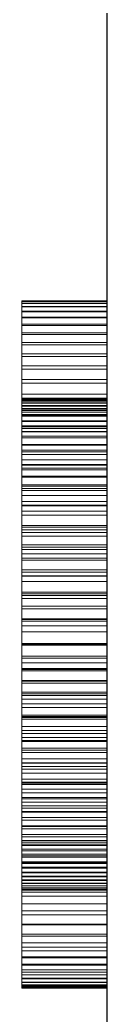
# Paper-space layout '01_三视图' of a CAD drawing. Header units: millimetres. Extents: x 8 to 450, y 8 to 289.
# Drawn here: x 177.12 to 177.25, y 112.185 to 113.694 of the extents above; entities that cross this region are included whole.
import ezdxf

# ---------------------------------------------------------------- set-up
doc = ezdxf.new("R2010")
doc.units = ezdxf.units.MM
doc.linetypes.add('WP_HIDDEN', pattern=[2.3, 1.5, -0.8])
doc.layers.add('HIDDEN', color=7, linetype='WP_HIDDEN', lineweight=13)
doc.layers.add('VISIBLE', color=7, linetype='CONTINUOUS', lineweight=25)

psp = doc.layouts.new('01_三视图')

# ---------------------------------------------------------------- linework, layer by layer
at = {"layer": 'HIDDEN'}
for points in [[(177.25, 113.268), (177.12, 113.268)], [(177.12, 113.268), (177.12, 113.2671)], [(177.12, 113.267), (177.12, 113.268)], [(177.25, 113.268), (177.25, 113.2671)], [(177.25, 113.267), (177.25, 113.268)], [(177.25, 113.2671), (177.12, 113.2671)], [(177.12, 113.2671), (177.12, 113.2641)], [(177.25, 113.267), (177.12, 113.267)], [(177.12, 113.2639), (177.12, 113.267)], [(177.25, 113.2641), (177.12, 113.2641)], [(177.12, 113.2641), (177.12, 113.2591)], [(177.25, 113.2639), (177.12, 113.2639)], [(177.12, 113.2586), (177.12, 113.2639)], [(177.25, 113.2591), (177.12, 113.2591)], [(177.12, 113.2591), (177.12, 113.2522)], [(177.25, 113.2586), (177.12, 113.2586)], [(177.12, 113.2513), (177.12, 113.2586)], [(177.25, 113.2522), (177.12, 113.2522)], [(177.12, 113.2522), (177.12, 113.2432)], [(177.25, 113.2671), (177.25, 113.2641)], [(177.25, 113.2639), (177.25, 113.267)], [(177.25, 113.2641), (177.25, 113.2591)], [(177.25, 113.2586), (177.25, 113.2639)], [(177.25, 113.2591), (177.25, 113.2522)], [(177.25, 113.2513), (177.25, 113.2586)], [(177.25, 113.2522), (177.25, 113.2432)], [(177.25, 113.2513), (177.12, 113.2513)], [(177.12, 113.2419), (177.12, 113.2513)], [(177.25, 113.2432), (177.12, 113.2432)], [(177.12, 113.2432), (177.12, 113.2323)], [(177.25, 113.2419), (177.12, 113.2419)], [(177.12, 113.2304), (177.12, 113.2419)], [(177.25, 113.2419), (177.25, 113.2513)], [(177.25, 113.2432), (177.25, 113.2323)], [(177.25, 113.2304), (177.25, 113.2419)], [(177.25, 113.2323), (177.12, 113.2323)], [(177.12, 113.2323), (177.12, 113.2194)], [(177.25, 113.2304), (177.12, 113.2304)], [(177.12, 113.2168), (177.12, 113.2304)], [(177.25, 113.2323), (177.25, 113.2194)], [(177.25, 113.2168), (177.25, 113.2304)], [(177.25, 113.2194), (177.12, 113.2194)], [(177.12, 113.2194), (177.12, 113.2045)], [(177.25, 113.2168), (177.12, 113.2168)], [(177.12, 113.2011), (177.12, 113.2168)], [(177.25, 113.2194), (177.25, 113.2045)], [(177.25, 113.2011), (177.25, 113.2168)], [(177.25, 113.2045), (177.12, 113.2045)], [(177.12, 113.2045), (177.12, 113.1877)], [(177.25, 113.2011), (177.12, 113.2011)], [(177.12, 113.1835), (177.12, 113.2011)], [(177.25, 113.2045), (177.25, 113.1877)], [(177.25, 113.1835), (177.25, 113.2011)], [(177.25, 113.1877), (177.12, 113.1877)], [(177.12, 113.1877), (177.12, 113.1691)], [(177.25, 113.1835), (177.12, 113.1835)], [(177.12, 113.1642), (177.12, 113.1835)], [(177.25, 113.1877), (177.25, 113.1691)], [(177.25, 113.1642), (177.25, 113.1835)], [(177.25, 113.1691), (177.12, 113.1691)], [(177.12, 113.1691), (177.12, 113.1487)], [(177.25, 113.1642), (177.12, 113.1642)], [(177.12, 113.1431), (177.12, 113.1642)], [(177.25, 113.1691), (177.25, 113.1487)], [(177.25, 113.1431), (177.25, 113.1642)], [(177.25, 113.1487), (177.12, 113.1487)], [(177.12, 113.1487), (177.12, 113.1265)], [(177.25, 113.1487), (177.25, 113.1265)], [(177.25, 113.1431), (177.12, 113.1431)], [(177.12, 113.1203), (177.12, 113.1431)], [(177.25, 113.1203), (177.25, 113.1431)], [(177.25, 113.1265), (177.12, 113.1265)], [(177.12, 113.1265), (177.12, 113.1025)], [(177.12, 113.0957), (177.12, 113.1203)], [(177.25, 113.1203), (177.12, 113.1203)], [(177.12, 113.1186), (177.12, 113.1193)], [(177.12, 113.1193), (177.12, 113.1189)], [(177.25, 113.1193), (177.12, 113.1193)], [(177.12, 113.1189), (177.12, 113.1177)], [(177.25, 113.1189), (177.12, 113.1189)], [(177.12, 113.1165), (177.12, 113.1186)], [(177.25, 113.1186), (177.12, 113.1186)], [(177.12, 113.1177), (177.12, 113.1156)], [(177.25, 113.1177), (177.12, 113.1177)], [(177.12, 113.113), (177.12, 113.1165)], [(177.25, 113.1165), (177.12, 113.1165)], [(177.25, 113.1265), (177.25, 113.1025)], [(177.25, 113.0957), (177.25, 113.1203)], [(177.25, 113.1186), (177.25, 113.1193)], [(177.25, 113.1193), (177.25, 113.1189)], [(177.25, 113.1189), (177.25, 113.1177)], [(177.25, 113.1165), (177.25, 113.1186)], [(177.25, 113.1177), (177.25, 113.1156)], [(177.25, 113.113), (177.25, 113.1165)], [(177.12, 113.1156), (177.12, 113.1127)], [(177.25, 113.1156), (177.12, 113.1156)], [(177.12, 113.1081), (177.12, 113.113)], [(177.25, 113.113), (177.12, 113.113)], [(177.12, 113.1127), (177.12, 113.109)], [(177.25, 113.1127), (177.12, 113.1127)], [(177.12, 113.109), (177.12, 113.1045)], [(177.25, 113.109), (177.12, 113.109)], [(177.12, 113.1017), (177.12, 113.1081)], [(177.25, 113.1081), (177.12, 113.1081)], [(177.12, 113.1045), (177.12, 113.0992)], [(177.25, 113.1045), (177.12, 113.1045)], [(177.25, 113.1025), (177.12, 113.1025)], [(177.12, 113.1025), (177.12, 113.0767)], [(177.12, 113.094), (177.12, 113.1017)], [(177.25, 113.1017), (177.12, 113.1017)], [(177.25, 113.1156), (177.25, 113.1127)], [(177.25, 113.1081), (177.25, 113.113)], [(177.25, 113.1127), (177.25, 113.109)], [(177.25, 113.109), (177.25, 113.1045)], [(177.25, 113.1017), (177.25, 113.1081)], [(177.25, 113.1045), (177.25, 113.0992)], [(177.25, 113.1025), (177.25, 113.0767)], [(177.25, 113.094), (177.25, 113.1017)], [(177.12, 113.0992), (177.12, 113.093)], [(177.25, 113.0992), (177.12, 113.0992)], [(177.12, 113.0694), (177.12, 113.0957)], [(177.25, 113.0957), (177.12, 113.0957)], [(177.12, 113.0849), (177.12, 113.094)], [(177.25, 113.094), (177.12, 113.094)], [(177.12, 113.093), (177.12, 113.086)], [(177.25, 113.093), (177.12, 113.093)], [(177.12, 113.086), (177.12, 113.0782)], [(177.25, 113.086), (177.12, 113.086)], [(177.25, 113.0992), (177.25, 113.093)], [(177.25, 113.0694), (177.25, 113.0957)], [(177.25, 113.0849), (177.25, 113.094)], [(177.25, 113.093), (177.25, 113.086)], [(177.25, 113.086), (177.25, 113.0782)], [(177.12, 113.0743), (177.12, 113.0849)], [(177.25, 113.0849), (177.12, 113.0849)], [(177.12, 113.0782), (177.12, 113.0696)], [(177.25, 113.0782), (177.12, 113.0782)], [(177.25, 113.0767), (177.12, 113.0767)], [(177.12, 113.0767), (177.12, 113.0491)], [(177.12, 113.0624), (177.12, 113.0743)], [(177.25, 113.0743), (177.12, 113.0743)], [(177.25, 113.0743), (177.25, 113.0849)], [(177.25, 113.0782), (177.25, 113.0696)], [(177.25, 113.0767), (177.25, 113.0491)], [(177.25, 113.0624), (177.25, 113.0743)], [(177.12, 113.0696), (177.12, 113.0601)], [(177.25, 113.0696), (177.12, 113.0696)], [(177.12, 113.0413), (177.12, 113.0694)], [(177.25, 113.0694), (177.12, 113.0694)], [(177.12, 113.0492), (177.12, 113.0624)], [(177.25, 113.0624), (177.12, 113.0624)], [(177.12, 113.0601), (177.12, 113.0499)], [(177.25, 113.0601), (177.12, 113.0601)], [(177.25, 113.0696), (177.25, 113.0601)], [(177.25, 113.0413), (177.25, 113.0694)], [(177.25, 113.0492), (177.25, 113.0624)], [(177.25, 113.0601), (177.25, 113.0499)], [(177.12, 113.0499), (177.12, 113.0388)], [(177.25, 113.0499), (177.12, 113.0499)], [(177.12, 113.0347), (177.12, 113.0492)], [(177.25, 113.0492), (177.12, 113.0492)], [(177.25, 113.0491), (177.12, 113.0491)], [(177.12, 113.0491), (177.12, 113.0197)], [(177.12, 113.0115), (177.12, 113.0413)], [(177.25, 113.0413), (177.12, 113.0413)], [(177.25, 113.0499), (177.25, 113.0388)], [(177.25, 113.0347), (177.25, 113.0492)], [(177.25, 113.0491), (177.25, 113.0197)], [(177.25, 113.0115), (177.25, 113.0413)], [(177.12, 113.0388), (177.12, 113.0268)], [(177.25, 113.0388), (177.12, 113.0388)], [(177.12, 113.0189), (177.12, 113.0347)], [(177.25, 113.0347), (177.12, 113.0347)], [(177.12, 113.0268), (177.12, 113.0141)], [(177.25, 113.0268), (177.12, 113.0268)], [(177.25, 113.0388), (177.25, 113.0268)], [(177.25, 113.0189), (177.25, 113.0347)], [(177.25, 113.0268), (177.25, 113.0141)], [(177.25, 113.0197), (177.12, 113.0197)], [(177.12, 113.0197), (177.12, 112.9889)], [(177.12, 113.0018), (177.12, 113.0189)], [(177.25, 113.0189), (177.12, 113.0189)], [(177.12, 113.0141), (177.12, 113.0007)], [(177.25, 113.0141), (177.12, 113.0141)], [(177.12, 112.9805), (177.12, 113.0115)], [(177.25, 113.0115), (177.12, 113.0115)], [(177.25, 113.0197), (177.25, 112.9889)], [(177.25, 113.0018), (177.25, 113.0189)], [(177.25, 113.0141), (177.25, 113.0007)], [(177.25, 112.9805), (177.25, 113.0115)], [(177.12, 112.9834), (177.12, 113.0018)], [(177.25, 113.0018), (177.12, 113.0018)], [(177.12, 113.0007), (177.12, 112.9869)], [(177.25, 113.0007), (177.12, 113.0007)], [(177.25, 112.9834), (177.25, 113.0018)], [(177.25, 113.0007), (177.25, 112.9869)], [(177.25, 112.9889), (177.12, 112.9889)], [(177.12, 112.9889), (177.12, 112.9572)], [(177.12, 112.9869), (177.12, 112.9726)], [(177.25, 112.9869), (177.12, 112.9869)], [(177.12, 112.9637), (177.12, 112.9834)], [(177.25, 112.9834), (177.12, 112.9834)], [(177.12, 112.9489), (177.12, 112.9805)], [(177.25, 112.9805), (177.12, 112.9805)], [(177.25, 112.9889), (177.25, 112.9572)], [(177.25, 112.9869), (177.25, 112.9726)], [(177.25, 112.9637), (177.25, 112.9834)], [(177.25, 112.9489), (177.25, 112.9805)], [(177.12, 112.9726), (177.12, 112.9579)], [(177.25, 112.9726), (177.12, 112.9726)], [(177.25, 112.9726), (177.25, 112.9579)], [(177.12, 112.9427), (177.12, 112.9637)], [(177.25, 112.9637), (177.12, 112.9637)], [(177.12, 112.9579), (177.12, 112.9427)], [(177.25, 112.9579), (177.12, 112.9579)], [(177.25, 112.9572), (177.12, 112.9572)], [(177.12, 112.9572), (177.12, 112.9246)], [(177.25, 112.9427), (177.25, 112.9637)], [(177.25, 112.9579), (177.25, 112.9427)], [(177.25, 112.9572), (177.25, 112.9246)], [(177.12, 112.9168), (177.12, 112.9489)], [(177.25, 112.9489), (177.12, 112.9489)], [(177.12, 112.9207), (177.12, 112.9427)], [(177.12, 112.9427), (177.12, 112.9271)], [(177.25, 112.9427), (177.12, 112.9427)], [(177.25, 112.9427), (177.12, 112.9427)], [(177.25, 112.9168), (177.25, 112.9489)], [(177.25, 112.9207), (177.25, 112.9427)], [(177.25, 112.9427), (177.25, 112.9271)], [(177.12, 112.9271), (177.12, 112.911)], [(177.25, 112.9271), (177.12, 112.9271)], [(177.25, 112.9246), (177.12, 112.9246)], [(177.12, 112.9246), (177.12, 112.891)], [(177.12, 112.8981), (177.12, 112.9207)], [(177.25, 112.9207), (177.12, 112.9207)], [(177.25, 112.9271), (177.25, 112.911)], [(177.25, 112.9246), (177.25, 112.891)], [(177.25, 112.8981), (177.25, 112.9207)], [(177.12, 112.884), (177.12, 112.9168)], [(177.25, 112.9168), (177.12, 112.9168)], [(177.12, 112.911), (177.12, 112.8945)], [(177.25, 112.911), (177.12, 112.911)], [(177.25, 112.884), (177.25, 112.9168)], [(177.25, 112.911), (177.25, 112.8945)], [(177.12, 112.8748), (177.12, 112.8981)], [(177.25, 112.8981), (177.12, 112.8981)], [(177.12, 112.8945), (177.12, 112.8775)], [(177.25, 112.8945), (177.12, 112.8945)], [(177.25, 112.891), (177.12, 112.891)], [(177.12, 112.891), (177.12, 112.8565)], [(177.25, 112.8748), (177.25, 112.8981)], [(177.25, 112.8945), (177.25, 112.8775)], [(177.25, 112.891), (177.25, 112.8565)], [(177.12, 112.8506), (177.12, 112.884)], [(177.25, 112.884), (177.12, 112.884)], [(177.12, 112.8775), (177.12, 112.8601)], [(177.25, 112.8775), (177.12, 112.8775)], [(177.25, 112.8506), (177.25, 112.884)], [(177.25, 112.8775), (177.25, 112.8601)], [(177.12, 112.8508), (177.12, 112.8748)], [(177.25, 112.8748), (177.12, 112.8748)], [(177.12, 112.8601), (177.12, 112.8422)], [(177.25, 112.8601), (177.12, 112.8601)], [(177.25, 112.8508), (177.25, 112.8748)], [(177.25, 112.8601), (177.25, 112.8422)], [(177.25, 112.8565), (177.12, 112.8565)], [(177.12, 112.8565), (177.12, 112.8211)], [(177.12, 112.8261), (177.12, 112.8508)], [(177.25, 112.8508), (177.12, 112.8508)], [(177.12, 112.8166), (177.12, 112.8506)], [(177.25, 112.8506), (177.12, 112.8506)], [(177.25, 112.8565), (177.25, 112.8211)], [(177.25, 112.8261), (177.25, 112.8508)], [(177.25, 112.8166), (177.25, 112.8506)], [(177.12, 112.8422), (177.12, 112.8238)], [(177.25, 112.8422), (177.12, 112.8422)], [(177.25, 112.8422), (177.25, 112.8238)], [(177.12, 112.8008), (177.12, 112.8261)], [(177.25, 112.8261), (177.12, 112.8261)], [(177.12, 112.8238), (177.12, 112.8051)], [(177.25, 112.8238), (177.12, 112.8238)], [(177.25, 112.8211), (177.12, 112.8211)], [(177.12, 112.8211), (177.12, 112.7848)], [(177.12, 112.782), (177.12, 112.8166)], [(177.25, 112.8166), (177.12, 112.8166)], [(177.25, 112.8008), (177.25, 112.8261)], [(177.25, 112.8238), (177.25, 112.8051)], [(177.25, 112.8211), (177.25, 112.7848)], [(177.25, 112.782), (177.25, 112.8166)], [(177.12, 112.8051), (177.12, 112.7858)], [(177.25, 112.8051), (177.12, 112.8051)], [(177.12, 112.7749), (177.12, 112.8008)], [(177.25, 112.8008), (177.12, 112.8008)], [(177.25, 112.8051), (177.25, 112.7858)], [(177.25, 112.7749), (177.25, 112.8008)], [(177.12, 112.7858), (177.12, 112.7662)], [(177.25, 112.7858), (177.12, 112.7858)], [(177.25, 112.7848), (177.12, 112.7848)], [(177.12, 112.7848), (177.12, 112.7475)], [(177.25, 112.7858), (177.25, 112.7662)], [(177.25, 112.7848), (177.25, 112.7475)], [(177.12, 112.7468), (177.12, 112.782)], [(177.25, 112.782), (177.12, 112.782)], [(177.12, 112.7483), (177.12, 112.7749)], [(177.25, 112.7749), (177.12, 112.7749)], [(177.25, 112.7468), (177.25, 112.782)], [(177.25, 112.7483), (177.25, 112.7749)], [(177.12, 112.7662), (177.12, 112.746)], [(177.25, 112.7662), (177.12, 112.7662)], [(177.25, 112.7662), (177.25, 112.746)], [(177.12, 112.7293), (177.12, 112.7483)], [(177.25, 112.7483), (177.12, 112.7483)], [(177.25, 112.7475), (177.12, 112.7475)], [(177.12, 112.7475), (177.12, 112.719)], [(177.12, 112.7088), (177.12, 112.7468)], [(177.25, 112.7468), (177.12, 112.7468)], [(177.12, 112.746), (177.12, 112.7262)], [(177.25, 112.746), (177.12, 112.746)], [(177.25, 112.7293), (177.25, 112.7483)], [(177.25, 112.7475), (177.25, 112.719)], [(177.25, 112.7088), (177.25, 112.7468)], [(177.25, 112.746), (177.25, 112.7262)], [(177.12, 112.7106), (177.12, 112.7293)], [(177.25, 112.7293), (177.12, 112.7293)], [(177.12, 112.7262), (177.12, 112.7069)], [(177.25, 112.7262), (177.12, 112.7262)], [(177.25, 112.7106), (177.25, 112.7293)], [(177.25, 112.7262), (177.25, 112.7069)], [(177.25, 112.719), (177.12, 112.719)], [(177.12, 112.719), (177.12, 112.6912)], [(177.12, 112.6923), (177.12, 112.7106)], [(177.25, 112.7106), (177.12, 112.7106)], [(177.25, 112.719), (177.25, 112.6912)], [(177.25, 112.6923), (177.25, 112.7106)], [(177.12, 112.6718), (177.12, 112.7088)], [(177.25, 112.7088), (177.12, 112.7088)], [(177.12, 112.7069), (177.12, 112.688)], [(177.25, 112.7069), (177.12, 112.7069)], [(177.25, 112.6718), (177.25, 112.7088)], [(177.25, 112.7069), (177.25, 112.688)], [(177.12, 112.6743), (177.12, 112.6923)], [(177.25, 112.6923), (177.12, 112.6923)], [(177.25, 112.6912), (177.12, 112.6912)], [(177.12, 112.6912), (177.12, 112.664)], [(177.12, 112.688), (177.12, 112.6694)], [(177.25, 112.688), (177.12, 112.688)], [(177.25, 112.6743), (177.25, 112.6923)], [(177.25, 112.6912), (177.25, 112.664)], [(177.25, 112.688), (177.25, 112.6694)], [(177.12, 112.6567), (177.12, 112.6743)], [(177.25, 112.6743), (177.12, 112.6743)], [(177.12, 112.6359), (177.12, 112.6718)], [(177.25, 112.6718), (177.12, 112.6718)], [(177.12, 112.6694), (177.12, 112.6514)], [(177.25, 112.6694), (177.12, 112.6694)], [(177.25, 112.664), (177.12, 112.664)], [(177.12, 112.664), (177.12, 112.6375)], [(177.25, 112.6567), (177.25, 112.6743)], [(177.25, 112.6359), (177.25, 112.6718)], [(177.25, 112.6694), (177.25, 112.6514)], [(177.25, 112.664), (177.25, 112.6375)], [(177.12, 112.6394), (177.12, 112.6567)], [(177.25, 112.6567), (177.12, 112.6567)], [(177.12, 112.6514), (177.12, 112.6337)], [(177.25, 112.6514), (177.12, 112.6514)], [(177.25, 112.6394), (177.25, 112.6567)], [(177.25, 112.6514), (177.25, 112.6337)], [(177.12, 112.6224), (177.12, 112.6394)], [(177.25, 112.6394), (177.12, 112.6394)], [(177.25, 112.6375), (177.12, 112.6375)], [(177.12, 112.6375), (177.12, 112.6117)], [(177.12, 112.601), (177.12, 112.6359)], [(177.25, 112.6359), (177.12, 112.6359)], [(177.12, 112.6337), (177.12, 112.6164)], [(177.25, 112.6337), (177.12, 112.6337)], [(177.25, 112.6224), (177.25, 112.6394)], [(177.25, 112.6375), (177.25, 112.6117)], [(177.25, 112.601), (177.25, 112.6359)], [(177.25, 112.6337), (177.25, 112.6164)], [(177.12, 112.6058), (177.12, 112.6224)], [(177.25, 112.6224), (177.12, 112.6224)], [(177.25, 112.6058), (177.25, 112.6224)], [(177.12, 112.6164), (177.12, 112.5996)], [(177.25, 112.6164), (177.12, 112.6164)], [(177.25, 112.6117), (177.12, 112.6117)], [(177.12, 112.6117), (177.12, 112.5865)], [(177.12, 112.5894), (177.12, 112.6058)], [(177.25, 112.6058), (177.12, 112.6058)], [(177.25, 112.6164), (177.25, 112.5996)], [(177.25, 112.6117), (177.25, 112.5865)], [(177.25, 112.5894), (177.25, 112.6058)], [(177.12, 112.5671), (177.12, 112.601)], [(177.25, 112.601), (177.12, 112.601)], [(177.12, 112.5996), (177.12, 112.5832)], [(177.25, 112.5996), (177.12, 112.5996)], [(177.12, 112.5735), (177.12, 112.5894)], [(177.25, 112.5894), (177.12, 112.5894)], [(177.25, 112.5671), (177.25, 112.601)], [(177.25, 112.5996), (177.25, 112.5832)], [(177.25, 112.5735), (177.25, 112.5894)], [(177.25, 112.5865), (177.12, 112.5865)], [(177.12, 112.5865), (177.12, 112.562)], [(177.12, 112.5832), (177.12, 112.5672)], [(177.25, 112.5832), (177.12, 112.5832)], [(177.12, 112.5578), (177.12, 112.5735)], [(177.25, 112.5735), (177.12, 112.5735)], [(177.25, 112.5865), (177.25, 112.562)], [(177.25, 112.5832), (177.25, 112.5672)], [(177.25, 112.5578), (177.25, 112.5735)], [(177.12, 112.5672), (177.12, 112.5517)], [(177.25, 112.5672), (177.12, 112.5672)], [(177.12, 112.5343), (177.12, 112.5671)], [(177.25, 112.5671), (177.12, 112.5671)], [(177.25, 112.562), (177.12, 112.562)], [(177.12, 112.562), (177.12, 112.5382)], [(177.25, 112.5672), (177.25, 112.5517)], [(177.25, 112.5343), (177.25, 112.5671)], [(177.25, 112.562), (177.25, 112.5382)], [(177.12, 112.5425), (177.12, 112.5578)], [(177.25, 112.5578), (177.12, 112.5578)], [(177.12, 112.5517), (177.12, 112.5365)], [(177.25, 112.5517), (177.12, 112.5517)], [(177.25, 112.5425), (177.25, 112.5578)], [(177.25, 112.5517), (177.25, 112.5365)], [(177.12, 112.5275), (177.12, 112.5425)], [(177.25, 112.5425), (177.12, 112.5425)], [(177.25, 112.5382), (177.12, 112.5382)], [(177.12, 112.5382), (177.12, 112.515)], [(177.12, 112.5365), (177.12, 112.5218)], [(177.25, 112.5365), (177.12, 112.5365)], [(177.12, 112.5024), (177.12, 112.5343)], [(177.25, 112.5343), (177.12, 112.5343)], [(177.25, 112.5275), (177.25, 112.5425)], [(177.25, 112.5382), (177.25, 112.515)], [(177.25, 112.5365), (177.25, 112.5218)], [(177.25, 112.5024), (177.25, 112.5343)], [(177.12, 112.5129), (177.12, 112.5275)], [(177.25, 112.5275), (177.12, 112.5275)], [(177.12, 112.5218), (177.12, 112.5075)], [(177.25, 112.5218), (177.12, 112.5218)], [(177.25, 112.515), (177.12, 112.515)], [(177.12, 112.515), (177.12, 112.4925)], [(177.12, 112.4986), (177.12, 112.5129)], [(177.25, 112.5129), (177.12, 112.5129)], [(177.25, 112.5129), (177.25, 112.5275)], [(177.25, 112.5218), (177.25, 112.5075)], [(177.25, 112.515), (177.25, 112.4925)], [(177.25, 112.4986), (177.25, 112.5129)], [(177.12, 112.5075), (177.12, 112.4936)], [(177.25, 112.5075), (177.12, 112.5075)], [(177.12, 112.4716), (177.12, 112.5024)], [(177.25, 112.5024), (177.12, 112.5024)], [(177.12, 112.4846), (177.12, 112.4986)], [(177.25, 112.4986), (177.12, 112.4986)], [(177.25, 112.5075), (177.25, 112.4936)], [(177.25, 112.4716), (177.25, 112.5024)], [(177.25, 112.4846), (177.25, 112.4986)], [(177.12, 112.4936), (177.12, 112.4802)], [(177.25, 112.4936), (177.12, 112.4936)], [(177.25, 112.4925), (177.12, 112.4925)], [(177.12, 112.4925), (177.12, 112.4706)], [(177.12, 112.4713), (177.12, 112.4846)], [(177.25, 112.4846), (177.12, 112.4846)], [(177.25, 112.4936), (177.25, 112.4802)], [(177.25, 112.4925), (177.25, 112.4706)], [(177.25, 112.4713), (177.25, 112.4846)], [(177.12, 112.4802), (177.12, 112.4673)], [(177.25, 112.4802), (177.12, 112.4802)], [(177.12, 112.4422), (177.12, 112.4716)], [(177.25, 112.4716), (177.12, 112.4716)], [(177.12, 112.4588), (177.12, 112.4713)], [(177.25, 112.4713), (177.12, 112.4713)], [(177.25, 112.4706), (177.12, 112.4706)], [(177.12, 112.4706), (177.12, 112.4494)], [(177.25, 112.4802), (177.25, 112.4673)], [(177.25, 112.4422), (177.25, 112.4716)], [(177.25, 112.4588), (177.25, 112.4713)], [(177.25, 112.4706), (177.25, 112.4494)], [(177.12, 112.4673), (177.12, 112.4553)], [(177.25, 112.4673), (177.12, 112.4673)], [(177.12, 112.4471), (177.12, 112.4588)], [(177.25, 112.4588), (177.12, 112.4588)], [(177.12, 112.4553), (177.12, 112.4442)], [(177.25, 112.4553), (177.12, 112.4553)], [(177.25, 112.4673), (177.25, 112.4553)], [(177.25, 112.4471), (177.25, 112.4588)], [(177.25, 112.4553), (177.25, 112.4442)], [(177.25, 112.4494), (177.12, 112.4494)], [(177.12, 112.4494), (177.12, 112.4289)], [(177.12, 112.4363), (177.12, 112.4471)], [(177.25, 112.4471), (177.12, 112.4471)], [(177.12, 112.4442), (177.12, 112.4338)], [(177.25, 112.4442), (177.12, 112.4442)], [(177.12, 112.4147), (177.12, 112.4422)], [(177.25, 112.4422), (177.12, 112.4422)], [(177.25, 112.4494), (177.25, 112.4289)], [(177.25, 112.4363), (177.25, 112.4471)], [(177.25, 112.4442), (177.25, 112.4338)], [(177.25, 112.4147), (177.25, 112.4422)], [(177.12, 112.4264), (177.12, 112.4363)], [(177.25, 112.4363), (177.12, 112.4363)], [(177.12, 112.4338), (177.12, 112.4243)], [(177.25, 112.4338), (177.12, 112.4338)], [(177.25, 112.4289), (177.12, 112.4289)], [(177.12, 112.4289), (177.12, 112.409)], [(177.12, 112.4173), (177.12, 112.4264)], [(177.25, 112.4264), (177.12, 112.4264)], [(177.12, 112.4243), (177.12, 112.4156)], [(177.25, 112.4243), (177.12, 112.4243)], [(177.25, 112.4264), (177.25, 112.4363)], [(177.25, 112.4338), (177.25, 112.4243)], [(177.25, 112.4289), (177.25, 112.409)], [(177.25, 112.4173), (177.25, 112.4264)], [(177.25, 112.4243), (177.25, 112.4156)], [(177.12, 112.4091), (177.12, 112.4173)], [(177.25, 112.4173), (177.12, 112.4173)], [(177.12, 112.4156), (177.12, 112.4077)], [(177.25, 112.4156), (177.12, 112.4156)], [(177.12, 112.389), (177.12, 112.4147)], [(177.25, 112.4147), (177.12, 112.4147)], [(177.12, 112.4018), (177.12, 112.4091)], [(177.25, 112.4091), (177.12, 112.4091)], [(177.25, 112.409), (177.12, 112.409)], [(177.12, 112.409), (177.12, 112.3898)], [(177.12, 112.4077), (177.12, 112.4007)], [(177.25, 112.4077), (177.12, 112.4077)], [(177.25, 112.4091), (177.25, 112.4173)], [(177.25, 112.4156), (177.25, 112.4077)], [(177.25, 112.389), (177.25, 112.4147)], [(177.25, 112.4018), (177.25, 112.4091)], [(177.25, 112.409), (177.25, 112.3898)], [(177.25, 112.4077), (177.25, 112.4007)], [(177.12, 112.3953), (177.12, 112.4018)], [(177.25, 112.4018), (177.12, 112.4018)], [(177.12, 112.4007), (177.12, 112.3945)], [(177.25, 112.4007), (177.12, 112.4007)], [(177.12, 112.3897), (177.12, 112.3953)], [(177.25, 112.3953), (177.12, 112.3953)], [(177.12, 112.3945), (177.12, 112.3891)], [(177.25, 112.3945), (177.12, 112.3945)], [(177.25, 112.3953), (177.25, 112.4018)], [(177.25, 112.4007), (177.25, 112.3945)], [(177.25, 112.3897), (177.25, 112.3953)], [(177.25, 112.3945), (177.25, 112.3891)], [(177.25, 112.3898), (177.12, 112.3898)], [(177.12, 112.3898), (177.12, 112.3712)], [(177.12, 112.385), (177.12, 112.3897)], [(177.25, 112.3897), (177.12, 112.3897)], [(177.12, 112.3891), (177.12, 112.3846)], [(177.25, 112.3891), (177.12, 112.3891)], [(177.12, 112.3651), (177.12, 112.389)], [(177.25, 112.389), (177.12, 112.389)], [(177.12, 112.3811), (177.12, 112.385)], [(177.25, 112.385), (177.12, 112.385)], [(177.12, 112.3846), (177.12, 112.3808)], [(177.25, 112.3846), (177.12, 112.3846)], [(177.12, 112.3781), (177.12, 112.3811)], [(177.25, 112.3811), (177.12, 112.3811)], [(177.12, 112.3808), (177.12, 112.3779)], [(177.25, 112.3808), (177.12, 112.3808)], [(177.12, 112.3759), (177.12, 112.3781)], [(177.25, 112.3781), (177.12, 112.3781)], [(177.12, 112.3779), (177.12, 112.3759)], [(177.25, 112.3779), (177.12, 112.3779)], [(177.25, 112.3898), (177.25, 112.3712)], [(177.25, 112.385), (177.25, 112.3897)], [(177.25, 112.3891), (177.25, 112.3846)], [(177.25, 112.3651), (177.25, 112.389)], [(177.25, 112.3811), (177.25, 112.385)], [(177.25, 112.3846), (177.25, 112.3808)], [(177.25, 112.3781), (177.25, 112.3811)], [(177.25, 112.3808), (177.25, 112.3779)], [(177.25, 112.3759), (177.25, 112.3781)], [(177.25, 112.3779), (177.25, 112.3759)], [(177.12, 112.3759), (177.12, 112.3746)], [(177.12, 112.3746), (177.12, 112.3759)], [(177.25, 112.3759), (177.12, 112.3759)], [(177.25, 112.3759), (177.12, 112.3759)], [(177.12, 112.3746), (177.12, 112.3742)], [(177.12, 112.3742), (177.12, 112.3746)], [(177.25, 112.3746), (177.12, 112.3746)], [(177.25, 112.3746), (177.12, 112.3746)], [(177.25, 112.3742), (177.12, 112.3742)], [(177.25, 112.3712), (177.12, 112.3712)], [(177.12, 112.3712), (177.12, 112.3536)], [(177.12, 112.3431), (177.12, 112.3651)], [(177.25, 112.3651), (177.12, 112.3651)], [(177.25, 112.3759), (177.25, 112.3746)], [(177.25, 112.3746), (177.25, 112.3759)], [(177.25, 112.3746), (177.25, 112.3742)], [(177.25, 112.3742), (177.25, 112.3746)], [(177.25, 112.3712), (177.25, 112.3536)], [(177.25, 112.3431), (177.25, 112.3651)], [(177.25, 112.3536), (177.12, 112.3536)], [(177.12, 112.3536), (177.12, 112.3371)], [(177.25, 112.3536), (177.25, 112.3371)], [(177.12, 112.3228), (177.12, 112.3431)], [(177.25, 112.3431), (177.12, 112.3431)], [(177.25, 112.3371), (177.12, 112.3371)], [(177.12, 112.3371), (177.12, 112.3217)], [(177.25, 112.3228), (177.25, 112.3431)], [(177.25, 112.3371), (177.25, 112.3217)], [(177.12, 112.3045), (177.12, 112.3228)], [(177.25, 112.3228), (177.12, 112.3228)], [(177.25, 112.3217), (177.12, 112.3217)], [(177.12, 112.3217), (177.12, 112.3075)], [(177.25, 112.3045), (177.25, 112.3228)], [(177.25, 112.3217), (177.25, 112.3075)], [(177.25, 112.3075), (177.12, 112.3075)], [(177.12, 112.3075), (177.12, 112.2944)], [(177.12, 112.2879), (177.12, 112.3045)], [(177.25, 112.3045), (177.12, 112.3045)], [(177.25, 112.3075), (177.25, 112.2944)], [(177.25, 112.2879), (177.25, 112.3045)], [(177.25, 112.2944), (177.12, 112.2944)], [(177.12, 112.2944), (177.12, 112.2824)], [(177.12, 112.2733), (177.12, 112.2879)], [(177.25, 112.2879), (177.12, 112.2879)], [(177.25, 112.2944), (177.25, 112.2824)], [(177.25, 112.2733), (177.25, 112.2879)], [(177.25, 112.2824), (177.12, 112.2824)], [(177.12, 112.2824), (177.12, 112.2716)], [(177.12, 112.2606), (177.12, 112.2733)], [(177.25, 112.2733), (177.12, 112.2733)], [(177.25, 112.2716), (177.12, 112.2716)], [(177.12, 112.2716), (177.12, 112.2619)], [(177.25, 112.2824), (177.25, 112.2716)], [(177.25, 112.2606), (177.25, 112.2733)], [(177.25, 112.2716), (177.25, 112.2619)], [(177.25, 112.2619), (177.12, 112.2619)], [(177.12, 112.2619), (177.12, 112.2534)], [(177.12, 112.2499), (177.12, 112.2606)], [(177.25, 112.2606), (177.12, 112.2606)], [(177.25, 112.2619), (177.25, 112.2534)], [(177.25, 112.2499), (177.25, 112.2606)], [(177.25, 112.2534), (177.12, 112.2534)], [(177.12, 112.2534), (177.12, 112.246)], [(177.12, 112.2411), (177.12, 112.2499)], [(177.25, 112.2499), (177.12, 112.2499)], [(177.25, 112.246), (177.12, 112.246)], [(177.12, 112.246), (177.12, 112.2397)], [(177.12, 112.2343), (177.12, 112.2411)], [(177.25, 112.2411), (177.12, 112.2411)], [(177.25, 112.2534), (177.25, 112.246)], [(177.25, 112.2411), (177.25, 112.2499)], [(177.25, 112.246), (177.25, 112.2397)], [(177.25, 112.2343), (177.25, 112.2411)], [(177.25, 112.2397), (177.12, 112.2397)], [(177.12, 112.2397), (177.12, 112.2346)], [(177.25, 112.2346), (177.12, 112.2346)], [(177.12, 112.2346), (177.12, 112.2306)], [(177.12, 112.2294), (177.12, 112.2343)], [(177.25, 112.2343), (177.12, 112.2343)], [(177.25, 112.2306), (177.12, 112.2306)], [(177.12, 112.2306), (177.12, 112.2278)], [(177.12, 112.2265), (177.12, 112.2294)], [(177.25, 112.2294), (177.12, 112.2294)], [(177.25, 112.2278), (177.12, 112.2278)], [(177.12, 112.2278), (177.12, 112.226)], [(177.12, 112.2255), (177.12, 112.2265)], [(177.25, 112.2265), (177.12, 112.2265)], [(177.25, 112.226), (177.12, 112.226)], [(177.12, 112.226), (177.12, 112.2255)], [(177.25, 112.2397), (177.25, 112.2346)], [(177.25, 112.2346), (177.25, 112.2306)], [(177.25, 112.2294), (177.25, 112.2343)], [(177.25, 112.2306), (177.25, 112.2278)], [(177.25, 112.2265), (177.25, 112.2294)], [(177.25, 112.2278), (177.25, 112.226)], [(177.25, 112.2255), (177.25, 112.2265)], [(177.25, 112.226), (177.25, 112.2255)], [(177.25, 112.2255), (177.12, 112.2255)]]:
    psp.add_lwpolyline(points, dxfattribs=at)
at = {"layer": 'VISIBLE'}
psp.add_lwpolyline([(177.25, 59.5), (177.25, 124.5)], dxfattribs=at)

doc.saveas('drawing.dxf')
